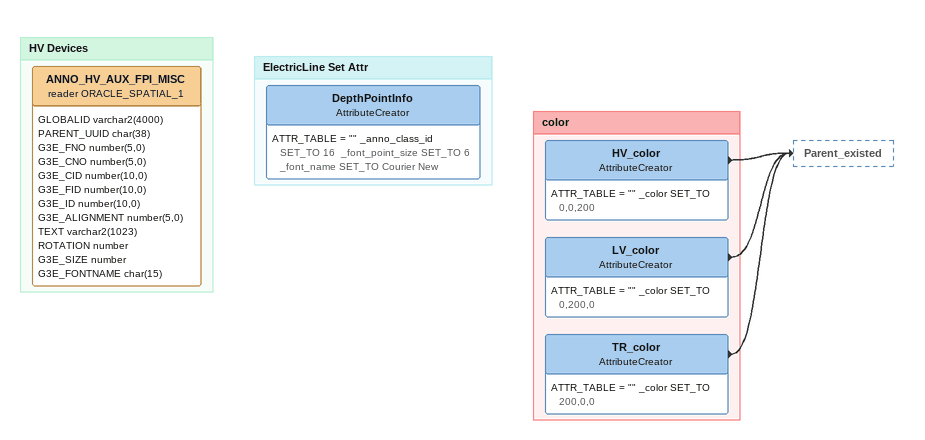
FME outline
Bookmark: HV Devices
ANNO_HV_AUX_FPI_MISC (reader ORACLE_SPATIAL_1)
    attributes: GLOBALID varchar2(4000), PARENT_UUID char(38), G3E_FNO number(5,0), G3E_CNO number(5,0), G3E_CID number(10,0), G3E_FID number(10,0), G3E_ID number(10,0), G3E_ALIGNMENT number(5,0), TEXT varchar2(1023), ROTATION number, G3E_SIZE number, G3E_FONTNAME char(15)

Bookmark: ElectricLine Set Attr
DepthPointInfo: AttributeCreator
    ATTR_TABLE = "" _anno_class_id SET_TO 16  _font_point_size SET_TO 6  _font_name SET_TO Courier New

Bookmark: color
HV_color: AttributeCreator
    ATTR_TABLE = "" _color SET_TO 0,0,200
    -> Parent_existed
LV_color: AttributeCreator
    ATTR_TABLE = "" _color SET_TO 0,200,0
    -> Parent_existed
TR_color: AttributeCreator
    ATTR_TABLE = "" _color SET_TO 200,0,0
    -> Parent_existed
